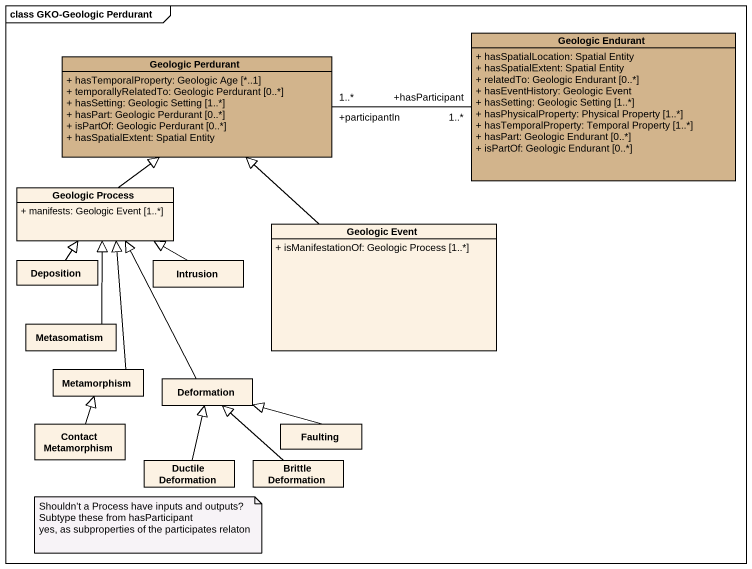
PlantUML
@startuml
mainframe class GKO-Geologic Perdurant
hide circle
hide empty members
skinparam classAttributeIconSize 0
class "Geologic Endurant" as Geologic_Endurant #D2B48C {
  + hasSpatialLocation: Spatial Entity
  + hasSpatialExtent: Spatial Entity
  + relatedTo: Geologic Endurant [0..*]
  + hasEventHistory: Geologic Event
  + hasSetting: Geologic Setting [1..*]
  + hasPhysicalProperty: Physical Property [1..*]
  + hasTemporalProperty: Temporal Property [1..*]
  + hasPart: Geologic Endurant [0..*]
  + isPartOf: Geologic Endurant [0..*]
}
class "Geologic Perdurant" as Geologic_Perdurant #D2B48C {
  + hasTemporalProperty: Geologic Age [*..1]
  + temporallyRelatedTo: Geologic Perdurant [0..*]
  + hasSetting: Geologic Setting [1..*]
  + hasPart: Geologic Perdurant [0..*]
  + isPartOf: Geologic Perdurant [0..*]
  + hasSpatialExtent: Spatial Entity
}
class "Geologic Process" as Geologic_Process {
  + manifests: Geologic Event [1..*]
}
class "Geologic Event" as Geologic_Event {
  + isManifestationOf: Geologic Process [1..*]
}
class Deposition
class Intrusion
class Metasomatism
class Metamorphism
class Deformation
class "Contact Metamorphism" as Contact_Metamorphism
class Faulting
class "Ductile Deformation" as Ductile_Deformation
class "Brittle Deformation" as Brittle_Deformation
Geologic_Endurant "+hasParticipant\n1..*" -left- "+participantIn\n1..*" Geologic_Perdurant
Geologic_Process -up-|> Geologic_Perdurant
Geologic_Event -up-|> Geologic_Perdurant
Deposition -up-|> Geologic_Process
Intrusion -left-|> Geologic_Process
Metasomatism -up-|> Geologic_Process
Metamorphism -up-|> Geologic_Process
Deformation -up-|> Geologic_Process
Contact_Metamorphism -up-|> Metamorphism
Faulting -left-|> Deformation
Ductile_Deformation -up-|> Deformation
Brittle_Deformation -up-|> Deformation
note as N1
  Shouldn't a Process have inputs and outputs?
  Subtype these from hasParticipant
  yes, as subproperties of the participates relaton
end note
@enduml
